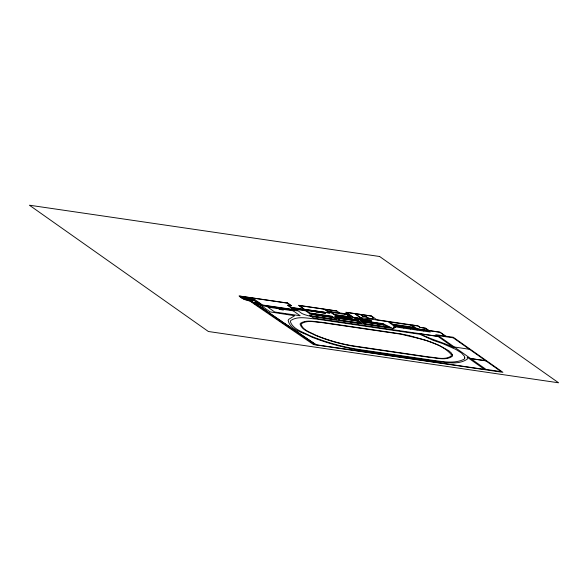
<?xml version="1.0" encoding="UTF-8"?>
<svg xmlns="http://www.w3.org/2000/svg" width="588" height="588" viewBox="0 0 588 588"><rect width="100%" height="100%" fill="white"/><g stroke="black" fill="none" stroke-linecap="round" stroke-linejoin="round"><path stroke-width="0.88" d="M309.964 315.631L310.214 314.058L305.598 310.802L296.109 309.413L301.872 313.478A8.291 1.749 15.4 0 0 310.795 316.226L309.964 315.638M336.777 311.037L325.201 309.339L327.31 310.832L329.787 311.478L339.401 312.889M242.021 297.741L244.035 298.035L242.932 297.256L240.918 296.962L244.468 299.564L248.415 300.137L245.953 298.41L242.006 297.829M366.081 319.446L370.197 320.056L371.792 321.173L361.877 318.836L363.472 319.96L367.515 320.548M348.199 317.718L344.23 317.138L342.635 316.013L350.808 317.211L352.403 318.336L348.353 317.74L346.604 316.594M346.486 318.696L357.151 320.262L358.437 321.166L335.505 317.086L336.799 317.998L347.618 319.585M263.071 308.303L255.302 303.717L259.536 304.172L261.564 305.606L297.491 310.868L294.36 308.656L306.23 310.39L309.898 312.978L331.83 316.19L336.924 319.784L310.751 315.954L311.412 316.418M260.793 307.032L282.042 321.673M260.403 306.723L255.589 303.783L259.234 304.194L270.164 311.912L294.639 315.727L288.877 319.24L288.142 320.291C289.884 330.25 303.68 332.485 311.309 336.909C327.046 343.179 343.51 347.655 360.246 350.257L434.694 361.164C445.212 362.142 458.067 365.471 467.35 359.099L467.276 357.247L484.585 369.426L316.197 344.766L283.879 322.996M294.272 329.941L315.888 344.678L314.896 344.531L296.029 331.559C281.343 322.533 267.893 311.706 253.171 302.842L246.284 298.381L239.684 296.161L252.37 298.013L253.31 298.682L246.254 297.646L248.511 299.241L255.045 300.145L254.207 299.557M393.019 328.369L394.217 327.759L393.556 327.031L395.724 327.119L387.984 321.658L360.576 317.549L355.13 313.713L360.268 314.462L363.039 316.418L366.508 316.925L369.183 318.814M469.342 349.191L453.245 337.835L438.185 335.63L454.289 346.986L469.496 349.301L485.673 360.716L470.613 358.511L454.443 347.096M360.723 317.667L362.076 318.623L352.976 317.292L348.86 314.389L344.59 313.764L347.06 314.565L350.382 316.91L333.881 314.492L330.559 312.147L332.176 312.39L331.382 311.831L327.31 311.236L330.037 313.154L324.025 312.279L325.487 313.308L291.229 307.597L294.595 309.972L262.211 305.231L257.397 301.835L255.751 301.593L258.492 303.526C258.014 304.819 247.151 299.77 251.752 300.96L249.532 299.388M361.539 318.498L354.652 313.639L346.288 312.412L353.168 317.27M350.029 316.814L347.008 314.683L331.081 312.346L334.102 314.477M252.869 299.292L252.002 298.689L254.479 299.527L252.752 299.343L251.517 298.469L246.57 297.749L248.643 299.211M290.817 327.531L268.334 312.5L264.269 309.156M451.363 354.623L451.261 355.997C444.741 360.517 435.855 357.372 428.564 356.938L354.623 346.104C341.29 344.068 328.207 340.349 315.756 335.175C310.692 332.367 303.041 330.463 301.144 324.4L301.512 323.65C307.406 319.784 315.219 322.209 321.754 322.577L401.06 334.197C417.458 338.49 439.633 341.385 451.363 354.623M452.444 354.895L452.341 356.306C445.66 360.936 436.553 357.739 429.071 357.284L355.086 346.45C341.378 344.347 327.935 340.533 315.139 335.211C309.905 332.323 302.019 330.36 300.064 324.113L300.439 323.326C306.502 319.365 314.521 321.849 321.239 322.224L400.663 333.859L409.189 335.579L426.609 340.548L439.258 345.465L448.71 350.676L451.268 352.918L452.444 354.895M311.633 314.389L311.346 315.976L336.307 319.637L333.381 317.571L311.633 314.389M464.785 357.945L464.344 359.106C454.884 363.979 443.69 361.664 433.635 360.429L359.268 349.537C342.216 346.905 325.48 342.165 309.545 335.557C302.879 331.882 292.861 329.427 290.31 321.496L290.817 320.453C298.337 315.572 308.266 318.586 316.594 319.071L419.803 334.249L432.988 340.239L442.668 343.583L455.774 349.39L461.426 352.918L464.373 356.21L464.785 357.945M394.379 327.817L393.085 328.42L311.214 316.425L313.595 318.108L438.082 336.336L435.745 334.69L445.366 336.101L439.956 332.279L393.725 325.509L396.091 327.178A1.771 0.375 15.4 0 1 395.43 327.369L393.813 327.126L394.379 327.817M379.62 256.5L29.4 205.205L208.38 331.5L558.6 382.795L379.62 256.5M287.672 303.055L239.037 295.933C243.013 300.549 249.459 299.454 253.626 303.636L313.544 344.59L502.938 372.329L453.252 337.269L445.675 336.16L440.015 332.169L428.748 330.449L425.616 328.236L420.244 327.413L417.877 325.789L376.82 319.776L371.462 315.999L345.759 312.235L348.596 314.235L339.607 312.919L336.77 310.92L298.447 305.304L304.04 309.251L290.825 307.311L287.98 305.304L291.611 305.834L287.672 303.055M287.503 303.158L252.583 298.043L262.469 305.01L293.794 309.604L287.429 305.113L291.023 305.642L287.503 303.158M324.113 309.178L299.16 305.525L304.54 309.325L329.493 312.978L324.113 309.178M371.168 316.057L360.569 314.506L363.2 316.366L366.618 316.866L368.169 317.961L370.675 318.652A4.748 1.007 15.4 0 0 372.594 317.74L373.799 317.917L371.168 316.057M253.773 300.358L250.738 299.917L252.48 301.144L250.797 300.894L253.972 302.783L258.059 303.386L253.773 300.358M315.352 310.986L307.406 309.817L308.737 310.758L316.682 311.919L315.352 310.986M323.687 312.206L315.675 311.03L316.998 311.963L325.017 313.139L323.687 312.206M410.88 325.098L389.594 321.981L392.791 324.231L414.07 327.354L410.88 325.098M338.357 315.389L334.307 314.793L335.902 315.918L339.945 316.513L338.357 315.389M342.481 315.991L338.512 315.411L340.099 316.535L344.068 317.116L342.481 315.991M357.526 318.196L353.403 317.594L354.99 318.718L359.114 319.321L357.526 318.196M361.723 318.814L357.68 318.218L359.268 319.343L363.318 319.938L361.723 318.814M393.548 324.701L392.74 324.583L393.923 325.414L428.725 330.515L425.558 328.28L420.126 327.428A28.966 6.123 15.4 0 0 418.061 326.061L411.909 325.068L416.37 328.214L393.548 324.701M356.909 319.865L334.506 316.587L339.599 320.181L362.002 323.459L356.909 319.865M383.053 323.694L359.76 320.284L364.854 323.878L391.336 327.751L383.053 323.694M293.184 310.817L267.746 307.09L274.721 312.015L300.159 315.741L293.184 310.817M282.505 309.376L278.866 308.847L279.756 309.472L283.394 310.008L282.505 309.376M315.528 314.161L310.288 313.397L311.596 314.315L316.836 315.087L315.528 314.161M321.099 314.977L315.778 314.198L317.086 315.124L322.408 315.903L321.099 314.977M326.524 315.771L321.335 315.014L322.643 315.94L327.832 316.697L326.524 315.771M331.985 316.572L326.854 315.822L328.163 316.748L333.293 317.498L331.985 316.572M365.942 321.548L360.753 320.783L362.061 321.709L367.25 322.467L365.942 321.548M371.44 322.349L366.155 321.577L367.463 322.503L372.748 323.275L371.44 322.349M376.871 323.15L371.704 322.393L373.012 323.312L378.18 324.069L376.871 323.15M382.384 323.951L377.129 323.187L378.437 324.106L383.692 324.877L382.384 323.951M402.243 327.046L396.011 326.134L397.606 327.259L403.838 328.17L402.243 327.046M408.858 328.016L402.626 327.104L404.213 328.229L410.446 329.14L408.858 328.016M415.451 328.986L409.219 328.067L410.814 329.192L417.046 330.103L415.451 328.986M422.11 329.956L415.878 329.045L417.473 330.169L423.705 331.081L422.11 329.956M428.703 330.926L422.478 330.008L424.066 331.132L430.298 332.044L428.703 330.926M358.599 321.261L337.056 318.108L339.974 320.173L361.517 323.326L358.599 321.261M383.861 324.966L362.201 321.79L365.126 323.856L389.962 327.494L383.861 324.966M438.067 336.468L420.486 333.896C431.107 339.666 442.992 342.231 453.796 347.567L438.067 336.468M485.82 360.826L470.767 358.621L486.092 369.433L501.145 371.638L485.82 360.826"/></g></svg>
